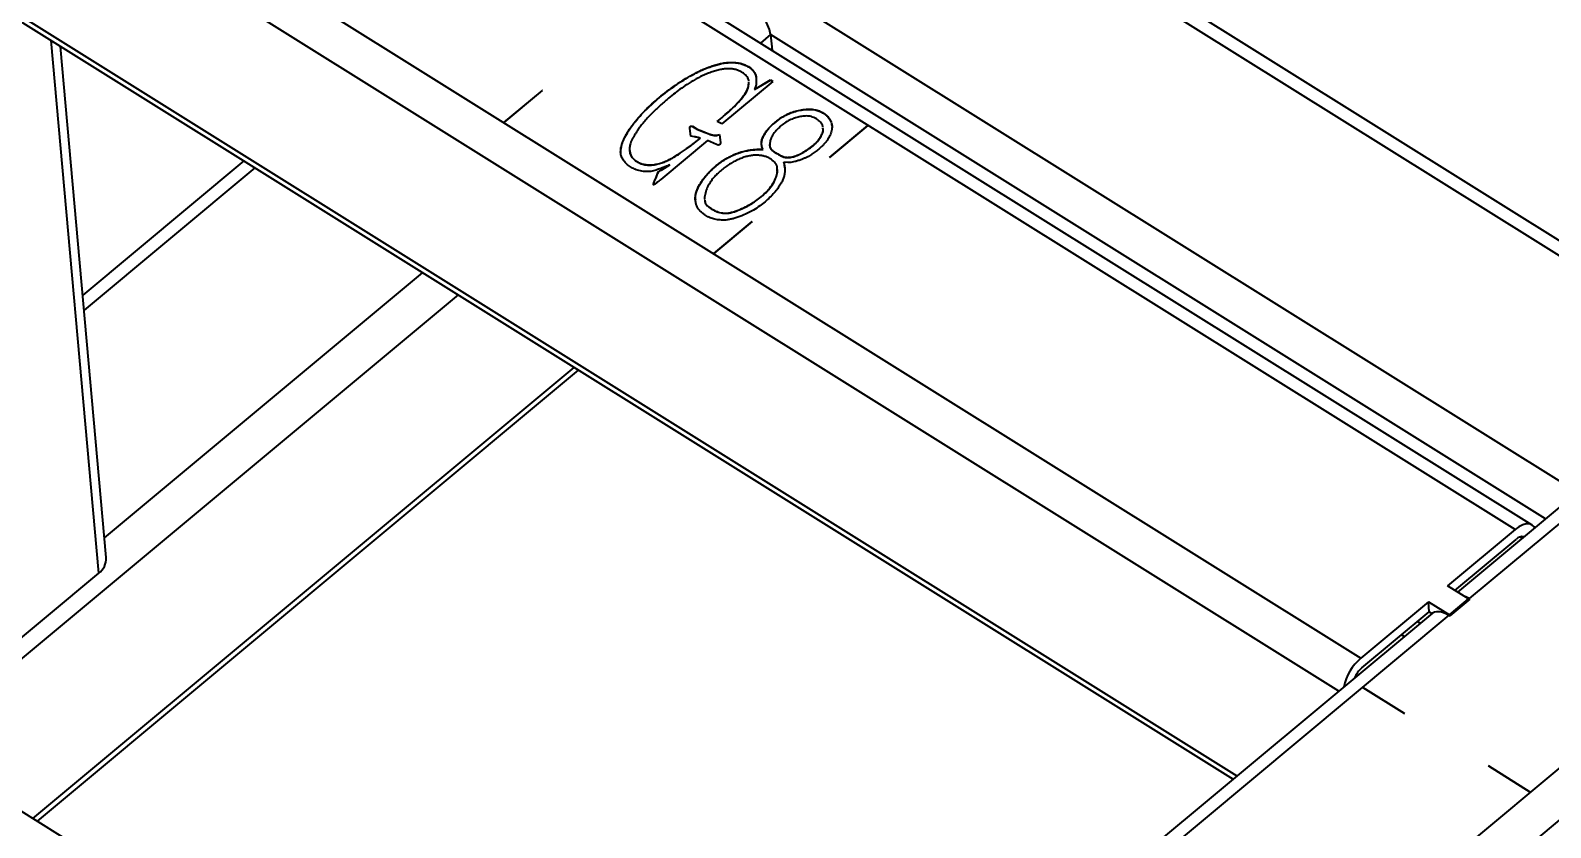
# Model space of a CAD drawing. Header units: millimetres. Extents: x 0 to 14850, y 0 to 10716.
# Drawn here: x 9884 to 11658, y 5440 to 6369 of the extents above; entities that cross this region are included whole.
import ezdxf

# ---------------------------------------------------------------- set-up
doc = ezdxf.new("R2010")
doc.units = ezdxf.units.MM
doc.header["$LTSCALE"] = 50

msp = doc.modelspace()

# ---------------------------------------------------------------- linework, layer by layer
at = {"color": 7, "linetype": 'Continuous', "lineweight": 35}
for p, q in [((11636.686, 5792.642), (9880.834, 6888.68)), ((11616.983, 5787.305), (9861.132, 6883.343)), ((9681.053, 6733.462), (11436.904, 5637.424)), ((11882.025, 5990.938), (10956.784, 6568.492)), ((9681.867, 6498.727), (11287.738, 5496.31)), ((12404.429, 6425.738), (11549.845, 5714.463)), ((12423.701, 6423.058), (11563.148, 5706.814)), ((10747.985, 6364.458), (10749.602, 6346.377)), ((9972.416, 5754.614), (9919.11, 6350.635)), ((10722.1, 6326.924), (10722.08, 6327.153)), ((8905.561, 3209.42), (12619.694, 6300.715)), ((10481.502, 6299.395), (10436.696, 6262.102)), ((10436.72, 6262.087), (10481.526, 6299.379)), ((10481.526, 6299.379), (10481.502, 6299.395)), ((10481.505, 6299.362), (10481.502, 6299.395)), ((10639.663, 6307.171), (10639.642, 6307.4)), ((10750.547, 6310), (10690.893, 6260.349)), ((10729.174, 6300.587), (10747.672, 6311.795)), ((10730.779, 6304.715), (10729.174, 6300.587)), ((10729.194, 6300.358), (10729.174, 6300.587)), ((10729.194, 6300.358), (10747.693, 6311.566)), ((10747.672, 6311.795), (10750.547, 6310)), ((10747.693, 6311.566), (10747.672, 6311.795)), ((10747.693, 6311.566), (10750.399, 6309.877)), ((10761.191, 6267.891), (10761.17, 6268.12)), ((10810.56, 6272.323), (10810.54, 6272.552)), ((12646.245, 6262.482), (8932.112, 3171.188)), ((10436.696, 6262.102), (10436.72, 6262.087)), ((10654.791, 6246.02), (10653.79, 6254.959)), ((10658.971, 6245.311), (10654.791, 6246.02)), ((10656.675, 6257.671), (10662.426, 6254.081)), ((10656.696, 6257.441), (10656.675, 6257.671)), ((10656.696, 6257.441), (10662.446, 6253.851)), ((10662.426, 6254.081), (10668.508, 6251.852)), ((10662.446, 6253.851), (10662.426, 6254.081)), ((10662.446, 6253.851), (10668.528, 6251.623)), ((10668.508, 6251.852), (10675.864, 6248.875)), ((10668.528, 6251.623), (10668.508, 6251.852)), ((10668.528, 6251.623), (10675.885, 6248.646)), ((10675.885, 6248.646), (10675.864, 6248.875)), ((10684.718, 6247.196), (10688.392, 6248.134)), ((10684.739, 6246.967), (10684.718, 6247.196)), ((10684.739, 6246.967), (10688.412, 6247.904)), ((10690.893, 6260.349), (10685.624, 6263.306)), ((10688.392, 6248.134), (10689.594, 6238.69)), ((10688.412, 6247.904), (10688.392, 6248.134)), ((10688.412, 6247.904), (10689.614, 6238.46)), ((10861.316, 6258.68), (10816.51, 6221.388)), ((10816.534, 6221.373), (10861.34, 6258.665)), ((10861.34, 6258.665), (10861.316, 6258.68)), ((10861.319, 6258.647), (10861.316, 6258.68)), ((10674.472, 6241.098), (10619.644, 6195.465)), ((10659.132, 6238.465), (10666.001, 6243.82)), ((10659.152, 6238.235), (10659.132, 6238.465)), ((10659.152, 6238.235), (10666.022, 6243.591)), ((10666.022, 6243.591), (10666.001, 6243.82)), ((10684.9, 6236.489), (10674.472, 6241.098)), ((10686.796, 6235.638), (10684.9, 6236.489)), ((10734.001, 6230.875), (10739.062, 6230.899)), ((10734.022, 6230.645), (10734.001, 6230.875)), ((10734.022, 6230.645), (10739.083, 6230.669)), ((10739.083, 6230.669), (10739.062, 6230.899)), ((10805.756, 6243.92), (10805.736, 6244.149)), ((10132.999, 6217.122), (9945.043, 6060.685)), ((10590.429, 6217.333), (10590.409, 6217.562)), ((10621.052, 6207.081), (10630.397, 6212.791)), ((10621.072, 6206.851), (10630.418, 6212.561)), ((10630.418, 6212.561), (10630.397, 6212.791)), ((10684.59, 6211.478), (10684.57, 6211.707)), ((10755.065, 6225.823), (10755.044, 6226.053)), ((10768.157, 6215.302), (10763.52, 6215.631)), ((10763.541, 6215.402), (10763.52, 6215.631)), ((10763.541, 6215.402), (10764.273, 6209.339)), ((10816.51, 6221.388), (10816.534, 6221.373)), ((10612.785, 6194.616), (10614.448, 6197.758)), ((10612.805, 6194.387), (10612.785, 6194.616)), ((10612.805, 6194.387), (10614.469, 6197.529)), ((10614.448, 6197.758), (10616.034, 6202.232)), ((10614.469, 6197.529), (10614.448, 6197.758)), ((10614.469, 6197.529), (10616.054, 6202.002)), ((10616.054, 6202.002), (10616.034, 6202.232)), ((10618.121, 6205.727), (10621.052, 6207.081)), ((10618.141, 6205.498), (10618.121, 6205.727)), ((10618.141, 6205.498), (10621.072, 6206.851)), ((10621.072, 6206.851), (10621.052, 6207.081)), ((10737.057, 6175.211), (10737.037, 6175.441)), ((10679.943, 6160.507), (10679.922, 6160.736)), ((10726.493, 6146.466), (10681.687, 6109.174)), ((10681.711, 6109.159), (10726.517, 6146.451)), ((10726.517, 6146.451), (10726.493, 6146.466)), ((10726.496, 6146.433), (10726.493, 6146.466)), ((10681.687, 6109.174), (10681.711, 6109.159)), ((10651.878, 4972.98), (8896.027, 6069.018)), ((9892.109, 5447.243), (10523.918, 5973.102)), ((11616.983, 5787.305), (11538.199, 5721.732)), ((11546.66, 5716.451), (11618.009, 5775.835)), ((9783.635, 5586.471), (9963.715, 5736.352)), ((11562.698, 5706.439), (11538.199, 5721.732)), ((11515.689, 5702.997), (11436.904, 5637.424)), ((11515.689, 5702.997), (11540.188, 5687.704)), ((11516.715, 5691.527), (11515.689, 5702.997)), ((11540.188, 5687.704), (11562.698, 5706.439)), ((11540.963, 5686.565), (11564.373, 5706.049)), ((11562.846, 5704.779), (11562.698, 5706.439)), ((11564.373, 5706.049), (11563.148, 5706.814)), ((11520.465, 5690.01), (10565.037, 4894.801)), ((11539.738, 5687.33), (10578.34, 4887.153)), ((11437.93, 5625.954), (11516.715, 5691.527)), ((11516.715, 5691.527), (11519.9, 5689.539)), ((11539.738, 5687.33), (11540.963, 5686.565)), ((11540.25, 5687.01), (11540.188, 5687.704)), ((11439.15, 5603.253), (11439.127, 5603.234)), ((11439.127, 5603.234), (11487.893, 5572.794)), ((11487.915, 5572.812), (11439.15, 5603.253)), ((11439.153, 5603.218), (11439.15, 5603.253)), ((11487.893, 5572.794), (11487.915, 5572.812)), ((11585.887, 5511.656), (11585.865, 5511.637)), ((11585.865, 5511.637), (11634.63, 5481.197)), ((11634.653, 5481.216), (11585.887, 5511.656)), ((11585.89, 5511.621), (11585.887, 5511.656)), ((11634.63, 5481.197), (11634.653, 5481.216))]:
    msp.add_line(p, q, dxfattribs=at)
at = {"color": 8, "linetype": 'Continuous', "lineweight": 35}
for p, q in [((11411.17, 5599.043), (9660.595, 6691.787)), ((11869.917, 5980.861), (10948.523, 6556.014)), ((9677.008, 6508.269), (11292.207, 5500.029)), ((10768.443, 6406.133), (11689.838, 5830.98)), ((9963.715, 5736.352), (9908.164, 6357.468)), ((10747.985, 6364.458), (10736.265, 6354.703)), ((11652.457, 5799.868), (10747.985, 6364.458)), ((10145.852, 6209.099), (9946.601, 6043.261)), ((9970.363, 5777.57), (10341.845, 6086.756)), ((10383.266, 6060.9), (9751.457, 5535.041)), ((9886.833, 5450.537), (10518.642, 5976.395)), ((11625.014, 5777.026), (11622.507, 5778.591)), ((11502.866, 5680.001), (11506.051, 5678.012)), ((11487.36, 5662.457), (11484.175, 5664.445))]:
    msp.add_line(p, q, dxfattribs=at)
at = {"color": 7, "linetype": 'Continuous', "lineweight": 35, "flags": 128}
for points in [[(11639.783, 5789.319), (11639.046, 5790.453), (11636.611, 5792.688), (11633.501, 5793.834), (11629.835, 5793.848), (11625.754, 5792.729), (11621.414, 5790.519), (11616.983, 5787.305)], [(11563.148, 5706.814), (11559.313, 5708.938), (11557.227, 5709.854)], [(11520.465, 5690.01), (11520.673, 5690.177), (11522.922, 5691.392), (11525.641, 5691.932), (11528.765, 5691.783), (11532.214, 5690.95), (11535.902, 5689.453), (11539.738, 5687.33)]]:
    msp.add_lwpolyline(points, dxfattribs=at)
at = {"color": 7, "linetype": 'Continuous', "lineweight": 35}
for centre, radius, start, end in [((10690.734, 6353.035), 58.38, 11.283682, 58.272588), ((11625.143, 5769.573), 9.492, 77.518519, 138.721875), ((9950.988, 5753.621), 21.452, 306.390451, 2.65515), ((11475.742, 5591.592), 60.075, 130.277976, 168.240458), ((11458.297, 5602.375), 31.158, 130.819744, 157.470445)]:
    msp.add_arc(centre, radius, start, end, dxfattribs=at)
for points, knots in [([(10716.267, 6319.523), (10715.14, 6320.225), (10712.952, 6321.589), (10709.222, 6323.139), (10705.266, 6324.155), (10701.079, 6324.754), (10696.566, 6324.781), (10691.72, 6324.264), (10686.54, 6323.145), (10681.103, 6321.56), (10675.576, 6319.572), (10670.093, 6317.365), (10664.861, 6314.853), (10658.237, 6311.286), (10650.521, 6306.67), (10642.198, 6300.801), (10634.447, 6294.941), (10629.573, 6290.931), (10627.143, 6288.932)], [0, 0, 0, 0, 0.04295326, 0.0833737, 0.12325754, 0.16289483, 0.20439474, 0.24981156, 0.29920065, 0.35380566, 0.41125391, 0.46874835, 0.52579884, 0.58290836, 0.69435175, 0.79876645, 0.89966587, 1, 1, 1, 1]), ([(10639.642, 6307.4), (10642.657, 6309.358), (10648.871, 6313.394), (10657.207, 6318.062), (10664.282, 6321.659), (10669.784, 6324.191), (10675.465, 6326.418), (10681.157, 6328.403), (10686.67, 6330.083), (10691.89, 6331.281), (10696.706, 6331.972), (10701.091, 6332.198), (10704.984, 6332.056), (10708.398, 6331.821), (10711.296, 6331.358), (10714.508, 6330.569), (10718.099, 6329.174), (10720.726, 6327.84), (10722.08, 6327.153)], [0, 0, 0, 0, 0.1268755, 0.26150967, 0.33022947, 0.39832941, 0.46635617, 0.53369075, 0.59775723, 0.65546735, 0.70742019, 0.75440679, 0.79664377, 0.83377544, 0.86579922, 0.89355325, 0.94516293, 1, 1, 1, 1]), ([(10639.663, 6307.171), (10642.678, 6309.129), (10648.892, 6313.164), (10657.227, 6317.833), (10664.302, 6321.43), (10669.805, 6323.961), (10675.485, 6326.189), (10681.177, 6328.173), (10686.69, 6329.853), (10691.91, 6331.051), (10696.726, 6331.743), (10701.111, 6331.968), (10705.005, 6331.826), (10708.419, 6331.591), (10711.317, 6331.129), (10714.529, 6330.34), (10718.12, 6328.944), (10720.747, 6327.611), (10722.1, 6326.924)], [0, 0, 0, 0, 0.1268755, 0.26150967, 0.33022947, 0.39832941, 0.46635617, 0.53369075, 0.59775723, 0.65546735, 0.70742019, 0.75440679, 0.79664377, 0.83377544, 0.86579922, 0.89355325, 0.94516293, 1, 1, 1, 1]), ([(10722.48, 6310.076), (10722.482, 6310.108), (10722.591, 6311.935), (10720.723, 6315.445), (10717.753, 6318.162), (10716.267, 6319.523)], [0, 0, 0, 0, 0.00886263, 0.50387299, 1, 1, 1, 1]), ([(10722.08, 6327.153), (10722.848, 6326.652), (10724.346, 6325.676), (10726.223, 6324), (10727.811, 6322.253), (10729.545, 6319.763), (10730.881, 6316.248), (10731.368, 6312.547), (10731.241, 6309.619), (10731.231, 6307.698), (10731.047, 6306.099), (10730.862, 6305.142), (10730.779, 6304.715)], [0, 0, 0, 0, 0.09357054, 0.1825143, 0.2690925, 0.35430461, 0.52846014, 0.71500003, 0.80627002, 0.88354456, 0.94813655, 1, 1, 1, 1]), ([(10722.1, 6326.924), (10724.245, 6325.306), (10728.536, 6322.069), (10730.864, 6316.98), (10730.998, 6314.046), (10731.028, 6313.403)], [0, 0, 0, 0, 0.438256177, 0.876884958, 1, 1, 1, 1]), ([(10586.773, 6208.953), (10585.126, 6209.879), (10581.841, 6211.725), (10578.069, 6215.31), (10575.227, 6219.208), (10573.676, 6222.703), (10573.049, 6225.651), (10572.88, 6228.06), (10573.047, 6230.666), (10573.553, 6233.473), (10574.38, 6236.484), (10575.55, 6239.74), (10577.036, 6243.243), (10578.941, 6246.97), (10581.077, 6250.887), (10583.707, 6254.921), (10586.649, 6259.072), (10591.002, 6264.626), (10596.605, 6271.23), (10603.89, 6278.565), (10611.581, 6285.638), (10619.983, 6292.831), (10629.293, 6300.252), (10636.141, 6304.982), (10639.642, 6307.4)], [0, 0, 0, 0, 0.0403002, 0.08035589, 0.1194723, 0.15735705, 0.17675854, 0.19754225, 0.22012137, 0.24424942, 0.27049177, 0.29895608, 0.33040396, 0.36410791, 0.40024635, 0.43762732, 0.47738624, 0.51863216, 0.59947935, 0.67349709, 0.74692892, 0.82693022, 0.91150208, 1, 1, 1, 1]), ([(10573.009, 6226.692), (10573.138, 6229.076), (10573.439, 6234.68), (10577.056, 6243.298), (10581.992, 6252.43), (10590.445, 6264.079), (10602.951, 6277.863), (10620.235, 6293.241), (10633.187, 6302.528), (10639.663, 6307.171)], [0, 0, 0, 0, 0.07598051, 0.17860646, 0.2812826, 0.38397374, 0.58926835, 0.79465037, 1, 1, 1, 1]), ([(10685.624, 6263.306), (10690.658, 6267.483), (10700.726, 6275.838), (10711.858, 6287.157), (10719.297, 6296.793), (10722.416, 6303.56), (10722.428, 6307.746), (10722.433, 6309.23)], [0, 0, 0, 0, 0.3055083, 0.61096709, 0.76360374, 0.91617318, 1, 1, 1, 1]), ([(10685.644, 6263.077), (10690.679, 6267.254), (10700.747, 6275.608), (10711.878, 6286.928), (10719.317, 6296.564), (10722.436, 6303.331), (10722.449, 6307.516), (10722.453, 6309.001)], [0, 0, 0, 0, 0.3055083, 0.61096709, 0.76360374, 0.91617318, 1, 1, 1, 1]), ([(10627.143, 6288.932), (10623.999, 6286.236), (10617.485, 6280.654), (10609.977, 6273.228), (10604.114, 6267.091), (10600.114, 6262.582), (10596.562, 6258.246), (10593.55, 6254.082), (10590.984, 6250.16), (10588.683, 6246.606), (10586.929, 6243.357), (10585.513, 6240.435), (10584.518, 6237.748), (10583.701, 6235.258), (10583.398, 6232.903), (10583.284, 6230.05), (10583.675, 6226.797), (10584.973, 6223.273), (10587.148, 6220.127), (10589.301, 6218.433), (10590.409, 6217.562)], [0, 0, 0, 0, 0.12772602, 0.26455709, 0.33323675, 0.39828192, 0.45892292, 0.51622175, 0.56913463, 0.61693323, 0.65912117, 0.6964719, 0.73007193, 0.76120722, 0.79039145, 0.81747753, 0.86728566, 0.91198502, 0.95473253, 1, 1, 1, 1]), ([(10739.062, 6230.899), (10738.806, 6231.615), (10738.292, 6233.053), (10737.465, 6235.231), (10737.041, 6237.615), (10737.377, 6240.269), (10738.262, 6243.269), (10739.832, 6246.575), (10741.766, 6250.078), (10744.229, 6253.645), (10747.5, 6257.334), (10751.747, 6261.048), (10756.318, 6264.764), (10759.607, 6267.039), (10761.17, 6268.12)], [0, 0, 0, 0, 0.05343405, 0.10732423, 0.16325488, 0.22472382, 0.29507432, 0.37870998, 0.46880671, 0.55823902, 0.65571331, 0.77207017, 0.89166769, 1, 1, 1, 1]), ([(10737.589, 6238.628), (10737.683, 6239.832), (10737.931, 6243.015), (10740.694, 6247.929), (10744.721, 6254.477), (10751.874, 6261.178), (10758.084, 6265.652), (10761.191, 6267.891)], [0, 0, 0, 0, 0.10586918, 0.27978672, 0.453688, 0.72670051, 1, 1, 1, 1]), ([(10801.427, 6266.364), (10800.458, 6266.87), (10798.603, 6267.839), (10795.687, 6268.953), (10792.727, 6269.517), (10788.891, 6269.729), (10784.136, 6269.183), (10778.419, 6268.057), (10772.667, 6266.001), (10766.952, 6263.141), (10761.472, 6259.602), (10758.527, 6256.722), (10757.063, 6255.292)], [0, 0, 0, 0, 0.07129876, 0.13647443, 0.19492589, 0.25056978, 0.36011532, 0.47010494, 0.58909279, 0.72173781, 0.86176357, 1, 1, 1, 1]), ([(10761.17, 6268.12), (10762.333, 6268.841), (10764.588, 6270.239), (10768.147, 6272.025), (10771.635, 6273.572), (10776.302, 6275.154), (10782.3, 6276.577), (10788.422, 6277.393), (10793.216, 6277.532), (10796.544, 6277.474), (10799.54, 6277.029), (10803.011, 6276.156), (10806.702, 6274.655), (10809.302, 6273.23), (10810.54, 6272.552)], [0, 0, 0, 0, 0.08231096, 0.15966637, 0.233198, 0.30294656, 0.43864277, 0.57633616, 0.64321528, 0.70432791, 0.76092324, 0.81420327, 0.91151828, 1, 1, 1, 1]), ([(10761.191, 6267.891), (10762.353, 6268.611), (10764.609, 6270.01), (10768.167, 6271.796), (10771.655, 6273.342), (10776.323, 6274.925), (10782.32, 6276.347), (10788.443, 6277.164), (10793.237, 6277.302), (10796.565, 6277.244), (10799.561, 6276.799), (10803.032, 6275.926), (10806.722, 6274.425), (10809.322, 6273.001), (10810.56, 6272.323)], [0, 0, 0, 0, 0.08231096, 0.15966637, 0.233198, 0.30294656, 0.43864277, 0.57633616, 0.64321528, 0.70432791, 0.76092324, 0.81420327, 0.91151828, 1, 1, 1, 1]), ([(10808.929, 6256.42), (10808.9, 6256.786), (10808.734, 6258.935), (10806.281, 6262.547), (10803.045, 6265.092), (10801.427, 6266.364)], [0, 0, 0, 0, 0.09313631, 0.54689414, 1, 1, 1, 1]), ([(10810.54, 6272.552), (10811.393, 6271.929), (10813.095, 6270.685), (10815.137, 6268.495), (10816.923, 6266.152), (10818.3, 6263.601), (10819.178, 6260.884), (10819.736, 6258.086), (10819.654, 6255.195), (10819.023, 6251.303), (10817.222, 6246.543), (10814.646, 6241.904), (10811.692, 6238.344), (10809.065, 6235.454), (10805.824, 6232.443), (10803.459, 6230.4), (10802.224, 6229.334)], [0, 0, 0, 0, 0.05624479, 0.11228274, 0.16858381, 0.22706924, 0.28570791, 0.3444994, 0.40417316, 0.4650684, 0.58661592, 0.7058683, 0.7688473, 0.83851195, 0.91569305, 1, 1, 1, 1]), ([(10810.56, 6272.323), (10812.509, 6270.666), (10816.407, 6267.353), (10819.164, 6262.295), (10819.231, 6259.179), (10819.249, 6258.306)], [0, 0, 0, 0, 0.418473008, 0.836891184, 1, 1, 1, 1]), ([(10653.79, 6254.959), (10653.642, 6255.466), (10653.419, 6256.228), (10653.745, 6257.294), (10654.531, 6257.605), (10655.149, 6257.844), (10655.909, 6257.852), (10656.393, 6257.737), (10656.675, 6257.671)], [0, 0, 0, 0, 0.35048388, 0.52708431, 0.64707983, 0.75078317, 0.85477418, 1, 1, 1, 1]), ([(10653.601, 6255.787), (10653.587, 6255.847), (10653.534, 6256.076), (10653.596, 6256.477), (10653.781, 6257.022), (10654.456, 6257.347), (10655.159, 6257.625), (10655.97, 6257.615), (10656.454, 6257.499), (10656.696, 6257.441)], [0, 0, 0, 0, 0.05326978, 0.20253411, 0.34798941, 0.50864708, 0.67302888, 0.83636909, 1, 1, 1, 1]), ([(10675.864, 6248.875), (10676.371, 6248.654), (10677.703, 6248.073), (10680.076, 6247.511), (10682.524, 6246.939), (10684.102, 6247.124), (10684.718, 6247.196)], [0, 0, 0, 0, 0.1914671, 0.50341413, 0.80585116, 1, 1, 1, 1]), ([(10675.885, 6248.646), (10676.391, 6248.425), (10677.724, 6247.844), (10680.097, 6247.282), (10682.544, 6246.71), (10684.122, 6246.895), (10684.739, 6246.967)], [0, 0, 0, 0, 0.1914671, 0.50341413, 0.80585116, 1, 1, 1, 1]), ([(10757.063, 6255.292), (10755.85, 6254.065), (10753.52, 6251.71), (10750.694, 6248.101), (10748.722, 6244.586), (10747.586, 6241.26), (10747.001, 6238.265), (10746.751, 6235.703), (10746.959, 6233.623), (10747.64, 6231.94), (10748.772, 6230.483), (10750.427, 6229.082), (10752.486, 6227.531), (10754.152, 6226.569), (10755.044, 6226.053)], [0, 0, 0, 0, 0.13326062, 0.25576238, 0.36627208, 0.46950617, 0.56169217, 0.63840173, 0.70134414, 0.75072022, 0.79892516, 0.85582828, 0.92272291, 1, 1, 1, 1]), ([(10805.736, 6244.149), (10806.481, 6245.592), (10807.972, 6248.476), (10809.598, 6252.335), (10809.178, 6254.664), (10809.03, 6255.489)], [0, 0, 0, 0, 0.39263818, 0.78495162, 1, 1, 1, 1]), ([(10805.756, 6243.92), (10806.502, 6245.363), (10807.992, 6248.247), (10809.619, 6252.105), (10809.199, 6254.435), (10809.05, 6255.26)], [0, 0, 0, 0, 0.39263818, 0.78495162, 1, 1, 1, 1]), ([(10583.463, 6229.492), (10583.452, 6229.381), (10583.231, 6227.035), (10584.8, 6222.42), (10588.554, 6219.027), (10590.429, 6217.333)], [0, 0, 0, 0, 0.02429166, 0.51262625, 1, 1, 1, 1]), ([(10590.409, 6217.562), (10591.506, 6216.834), (10593.722, 6215.362), (10597.77, 6213.802), (10602.253, 6212.734), (10607.234, 6212.491), (10612.615, 6212.901), (10618.268, 6214.187), (10624.057, 6216.117), (10629.711, 6218.713), (10635.153, 6221.739), (10640.323, 6224.995), (10645.16, 6228.29), (10649.831, 6231.516), (10654.451, 6234.891), (10657.523, 6237.236), (10659.132, 6238.465)], [0, 0, 0, 0, 0.05592847, 0.11296138, 0.1707908, 0.23088314, 0.29540561, 0.36708307, 0.44344252, 0.52330691, 0.60529322, 0.68746741, 0.76684431, 0.84135464, 0.91689275, 1, 1, 1, 1]), ([(10590.429, 6217.333), (10591.526, 6216.604), (10593.743, 6215.133), (10597.79, 6213.573), (10602.274, 6212.504), (10607.255, 6212.262), (10612.635, 6212.672), (10618.288, 6213.957), (10624.078, 6215.887), (10629.732, 6218.484), (10635.174, 6221.509), (10640.343, 6224.766), (10645.181, 6228.061), (10649.852, 6231.287), (10654.471, 6234.661), (10657.543, 6237.007), (10659.152, 6238.235)], [0, 0, 0, 0, 0.05592847, 0.11296138, 0.1707908, 0.23088314, 0.29540561, 0.36708307, 0.44344252, 0.52330691, 0.60529322, 0.68746741, 0.76684431, 0.84135464, 0.91689275, 1, 1, 1, 1]), ([(10666.001, 6243.82), (10665.161, 6244.021), (10663.649, 6244.382), (10661.608, 6244.776), (10660.121, 6245.108), (10659.295, 6245.254), (10658.971, 6245.311)], [0, 0, 0, 0, 0.36279874, 0.65247481, 0.86399134, 1, 1, 1, 1]), ([(10684.57, 6211.707), (10685.923, 6212.811), (10688.536, 6214.942), (10692.617, 6217.804), (10696.568, 6220.295), (10700.451, 6222.37), (10704.2, 6224.12), (10707.751, 6225.667), (10711.204, 6226.906), (10715.398, 6228.231), (10720.254, 6229.423), (10725.566, 6230.242), (10730.076, 6230.553), (10732.787, 6230.775), (10734.001, 6230.875)], [0, 0, 0, 0, 0.104942732, 0.202551189, 0.292300506, 0.374643389, 0.45127513, 0.522764468, 0.588843871, 0.651020746, 0.760599379, 0.855842568, 0.935463433, 1, 1, 1, 1]), ([(10684.59, 6211.478), (10685.944, 6212.582), (10688.556, 6214.713), (10692.637, 6217.575), (10696.588, 6220.065), (10700.472, 6222.141), (10704.221, 6223.89), (10707.771, 6225.438), (10711.224, 6226.677), (10715.418, 6228.001), (10720.275, 6229.194), (10725.586, 6230.012), (10730.096, 6230.324), (10732.808, 6230.546), (10734.022, 6230.645)], [0, 0, 0, 0, 0.104942732, 0.202551189, 0.292300506, 0.374643389, 0.45127513, 0.522764468, 0.588843871, 0.651020746, 0.760599379, 0.855842568, 0.935463433, 1, 1, 1, 1]), ([(10689.594, 6238.69), (10689.564, 6238.27), (10689.507, 6237.471), (10688.684, 6236.498), (10687.803, 6235.767), (10687.078, 6235.674), (10686.796, 6235.638)], [0, 0, 0, 0, 0.316287521, 0.601623709, 0.845530755, 1, 1, 1, 1]), ([(10747.023, 6234.982), (10747.123, 6233.863), (10747.349, 6231.352), (10750.881, 6228.388), (10753.669, 6226.679), (10755.065, 6225.823)], [0, 0, 0, 0, 0.28630728, 0.64257932, 1, 1, 1, 1]), ([(10755.044, 6226.053), (10755.836, 6225.556), (10757.315, 6224.627), (10759.572, 6223.489), (10761.558, 6222.538), (10763.448, 6221.872), (10765.356, 6221.489), (10767.385, 6221.336), (10769.614, 6221.447), (10772.04, 6221.748), (10774.681, 6222.304), (10777.444, 6223.274), (10780.46, 6224.453), (10784.721, 6226.517), (10790.107, 6229.618), (10796.188, 6233.921), (10801.724, 6238.721), (10804.413, 6242.36), (10805.736, 6244.149)], [0, 0, 0, 0, 0.049905843, 0.093263321, 0.130865511, 0.163201333, 0.192542278, 0.223734263, 0.258002255, 0.295486246, 0.336799744, 0.383102088, 0.434275601, 0.491773418, 0.614028612, 0.743359033, 0.873799827, 1, 1, 1, 1]), ([(10755.065, 6225.823), (10755.856, 6225.326), (10757.335, 6224.397), (10759.592, 6223.259), (10761.579, 6222.309), (10763.468, 6221.643), (10765.377, 6221.26), (10767.406, 6221.107), (10769.634, 6221.217), (10772.061, 6221.519), (10774.702, 6222.075), (10777.465, 6223.044), (10780.48, 6224.224), (10784.741, 6226.287), (10790.127, 6229.388), (10796.209, 6233.691), (10801.744, 6238.492), (10804.434, 6242.131), (10805.756, 6243.92)], [0, 0, 0, 0, 0.049905843, 0.093263321, 0.130865511, 0.163201333, 0.192542278, 0.223734263, 0.258002255, 0.295486246, 0.336799744, 0.383102088, 0.434275601, 0.491773418, 0.614028612, 0.743359033, 0.873799827, 1, 1, 1, 1]), ([(10802.224, 6229.334), (10800.74, 6228.265), (10797.803, 6226.148), (10794.033, 6223.523), (10790.643, 6221.575), (10787.621, 6220.178), (10784.15, 6218.801), (10780.361, 6217.553), (10776.626, 6216.429), (10773.277, 6215.719), (10770.508, 6215.208), (10768.876, 6215.274), (10768.157, 6215.302)], [0, 0, 0, 0, 0.15510128, 0.30700961, 0.38714805, 0.47565279, 0.57318247, 0.6818626, 0.78674949, 0.87523721, 0.94499891, 1, 1, 1, 1]), ([(10630.397, 6212.791), (10629.445, 6212.424), (10627.155, 6211.541), (10623.371, 6209.796), (10618.509, 6207.91), (10613.882, 6206.33), (10609.764, 6205.268), (10606.419, 6204.837), (10602.966, 6204.745), (10599.451, 6204.959), (10595.972, 6205.472), (10592.672, 6206.357), (10589.541, 6207.454), (10587.693, 6208.455), (10586.773, 6208.953)], [0, 0, 0, 0, 0.06693089, 0.16089457, 0.27731136, 0.40883181, 0.47853247, 0.54952248, 0.62185095, 0.69747018, 0.77465183, 0.84958552, 0.92512198, 1, 1, 1, 1]), ([(10671.307, 6154.237), (10670.165, 6155.016), (10667.917, 6156.547), (10665.158, 6159.255), (10663.001, 6162.236), (10661.398, 6165.466), (10660.463, 6168.898), (10659.912, 6172.437), (10660.189, 6176.1), (10660.872, 6179.852), (10662.16, 6183.71), (10663.928, 6187.677), (10666.345, 6191.722), (10669.195, 6195.843), (10672.485, 6199.962), (10676.164, 6204.01), (10680.198, 6207.935), (10683.11, 6210.448), (10684.57, 6211.707)], [0, 0, 0, 0, 0.05474933, 0.10777156, 0.16133949, 0.21582667, 0.27099933, 0.32669661, 0.38327065, 0.44175025, 0.50238349, 0.56643304, 0.63344806, 0.70419803, 0.77724842, 0.85062474, 0.92514463, 1, 1, 1, 1]), ([(10660.492, 6171.844), (10660.345, 6172.993), (10659.857, 6176.79), (10662.215, 6184.208), (10667.327, 6193.467), (10675.012, 6202.962), (10681.397, 6208.639), (10684.59, 6211.478)], [0, 0, 0, 0, 0.07985777, 0.26382891, 0.50906565, 0.75450454, 1, 1, 1, 1]), ([(10748.534, 6219.238), (10747.398, 6219.884), (10745.135, 6221.171), (10741.264, 6222.554), (10737.11, 6223.502), (10732.674, 6223.937), (10727.965, 6223.849), (10723.091, 6223.132), (10718.033, 6221.918), (10712.908, 6220.074), (10707.708, 6217.749), (10702.504, 6214.977), (10697.422, 6211.688), (10692.454, 6208.062), (10687.789, 6204.207), (10683.712, 6200.228), (10680.17, 6196.254), (10678.314, 6193.497), (10677.402, 6192.143)], [0, 0, 0, 0, 0.04953387, 0.09862647, 0.14677954, 0.19714432, 0.24891164, 0.30342077, 0.36106762, 0.42353744, 0.48974774, 0.55980538, 0.63299575, 0.71048976, 0.78833444, 0.86212094, 0.93228752, 1, 1, 1, 1]), ([(10763.52, 6215.631), (10763.668, 6214.668), (10763.947, 6212.857), (10764.332, 6210.295), (10764.519, 6208.055), (10764.663, 6205.456), (10764.316, 6202.317), (10763.468, 6198.445), (10761.847, 6194.319), (10759.625, 6189.833), (10756.4, 6185.002), (10752.204, 6179.907), (10747.214, 6174.731), (10741.678, 6169.542), (10735.311, 6164.521), (10730.484, 6161.472), (10727.992, 6159.899)], [0, 0, 0, 0, 0.04634393, 0.08716365, 0.12322197, 0.15339663, 0.21094861, 0.27181474, 0.33773805, 0.41131535, 0.49390653, 0.58650158, 0.68582499, 0.78572643, 0.88940646, 1, 1, 1, 1]), ([(10755.773, 6208.189), (10755.781, 6208.426), (10755.856, 6210.675), (10753.88, 6214.837), (10750.317, 6217.77), (10748.534, 6219.238)], [0, 0, 0, 0, 0.05562287, 0.52747052, 1, 1, 1, 1]), ([(10619.644, 6195.465), (10619.017, 6194.938), (10617.838, 6193.947), (10616.155, 6192.609), (10614.734, 6191.479), (10613.608, 6190.579), (10612.691, 6189.898), (10612.055, 6189.522), (10611.642, 6189.177), (10611.008, 6189.381), (10611.645, 6190.589), (10611.762, 6191.853), (10612.164, 6193.397), (10612.613, 6194.278), (10612.785, 6194.616)], [0, 0, 0, 0, 0.1462321, 0.27484022, 0.38076245, 0.46652179, 0.53226776, 0.5754245, 0.60174705, 0.60971992, 0.67755963, 0.79996333, 0.92319514, 1, 1, 1, 1]), ([(10611.327, 6189.715), (10611.364, 6189.813), (10611.525, 6190.243), (10611.91, 6191.814), (10612.416, 6193.266), (10612.805, 6194.387)], [0, 0, 0, 0, 0.06392027, 0.27786225, 1, 1, 1, 1]), ([(10616.034, 6202.232), (10616.257, 6202.941), (10616.651, 6204.196), (10617.676, 6205.263), (10618.121, 6205.727)], [0, 0, 0, 0, 0.56577634, 1, 1, 1, 1]), ([(10616.054, 6202.002), (10616.277, 6202.712), (10616.671, 6203.966), (10617.696, 6205.034), (10618.141, 6205.498)], [0, 0, 0, 0, 0.56577634, 1, 1, 1, 1]), ([(10737.037, 6175.441), (10739.416, 6177.607), (10744.172, 6181.938), (10749.957, 6189.13), (10753.679, 6196.173), (10755.972, 6202.319), (10755.823, 6205.842), (10755.759, 6207.344)], [0, 0, 0, 0, 0.23224978, 0.46435472, 0.69652246, 0.87060867, 1, 1, 1, 1]), ([(10737.057, 6175.211), (10739.437, 6177.377), (10744.194, 6181.708), (10749.974, 6188.901), (10753.713, 6195.944), (10756.061, 6202.37), (10755.879, 6206.175), (10755.793, 6207.96)], [0, 0, 0, 0, 0.22673487, 0.45332835, 0.67998313, 0.84993556, 1, 1, 1, 1]), ([(10677.402, 6192.143), (10676.161, 6190.14), (10673.679, 6186.133), (10671.878, 6179.792), (10670.444, 6175.087), (10670.962, 6172.626), (10671.038, 6172.263)], [0, 0, 0, 0, 0.31523892, 0.63059238, 0.94550364, 1, 1, 1, 1]), ([(10679.922, 6160.736), (10680.775, 6160.236), (10682.482, 6159.236), (10685.384, 6158.078), (10688.467, 6157.15), (10691.774, 6156.498), (10695.384, 6156.278), (10699.313, 6156.601), (10703.537, 6157.555), (10709.416, 6159.486), (10716.432, 6162.416), (10724.151, 6166.312), (10730.949, 6170.671), (10734.998, 6173.844), (10737.037, 6175.441)], [0, 0, 0, 0, 0.05096081, 0.10199414, 0.15302746, 0.20506028, 0.25888958, 0.31696747, 0.38187917, 0.45501462, 0.6024385, 0.73835689, 0.86828198, 1, 1, 1, 1]), ([(10679.943, 6160.507), (10680.796, 6160.007), (10682.502, 6159.006), (10685.405, 6157.849), (10688.488, 6156.92), (10691.794, 6156.268), (10695.404, 6156.048), (10699.334, 6156.372), (10703.557, 6157.325), (10709.436, 6159.257), (10716.452, 6162.187), (10724.172, 6166.083), (10730.97, 6170.442), (10735.019, 6173.614), (10737.057, 6175.211)], [0, 0, 0, 0, 0.05096081, 0.10199414, 0.15302746, 0.20506028, 0.25888958, 0.31696747, 0.38187917, 0.45501462, 0.6024385, 0.73835689, 0.86828198, 1, 1, 1, 1]), ([(10671.191, 6171.432), (10671.292, 6170.404), (10671.558, 6167.695), (10674.87, 6163.951), (10678.238, 6161.808), (10679.922, 6160.736)], [0, 0, 0, 0, 0.23411662, 0.61704069, 1, 1, 1, 1]), ([(10671.212, 6171.203), (10671.313, 6170.175), (10671.578, 6167.466), (10674.89, 6163.721), (10678.259, 6161.578), (10679.943, 6160.507)], [0, 0, 0, 0, 0.23411662, 0.61704069, 1, 1, 1, 1]), ([(10727.992, 6159.899), (10724.984, 6158.284), (10719.134, 6155.143), (10711.315, 6152.051), (10705.267, 6150.162), (10701.156, 6149.091), (10697.374, 6148.413), (10692.838, 6148.096), (10687.478, 6148.347), (10681.446, 6149.5), (10675.893, 6151.415), (10672.825, 6153.303), (10671.307, 6154.237)], [0, 0, 0, 0, 0.17441684, 0.33915638, 0.41533552, 0.48380619, 0.54485099, 0.59935093, 0.70095496, 0.80199615, 0.90200614, 1, 1, 1, 1])]:
    msp.add_open_spline(points, degree=3, knots=knots, dxfattribs=at)

doc.saveas('drawing.dxf')
